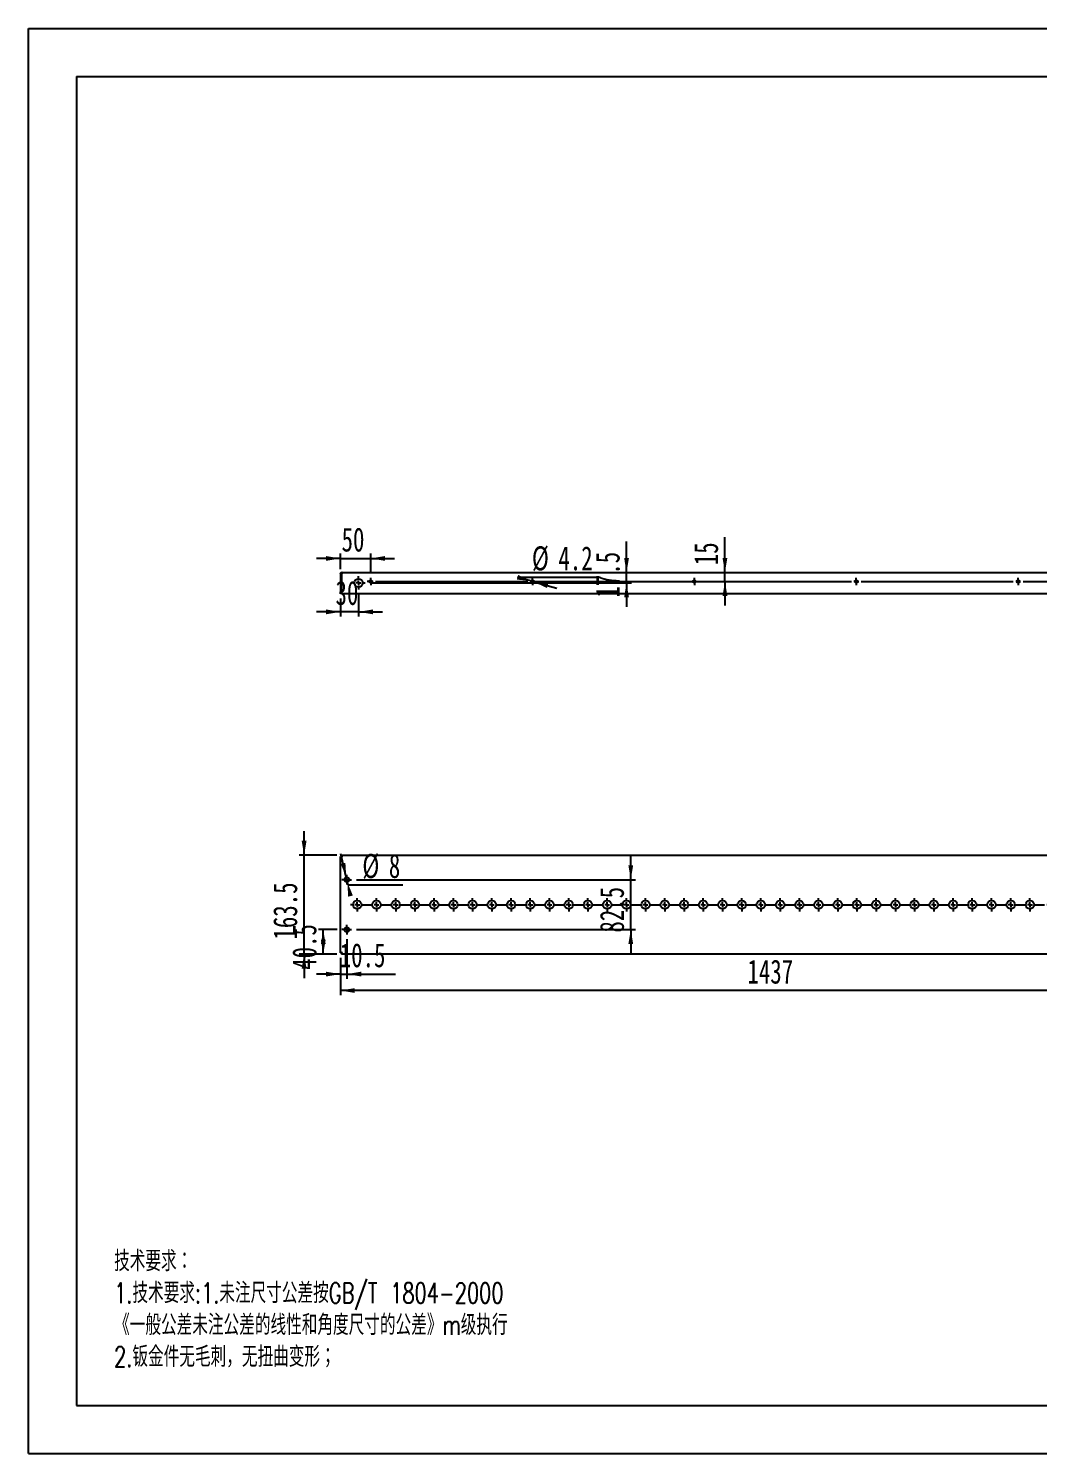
# Model space of a CAD drawing. Extents: x 0 to 3328, y 0 to 2353.
# Drawn here: x 0 to 1667, y 0 to 2353 of the extents above; entities that cross this region are included whole.
import ezdxf

# ---------------------------------------------------------------- set-up
doc = ezdxf.new("R2010")
doc.units = 0
doc.header["$LTSCALE"] = 7.924238
doc.layers.get('0').update_dxf_attribs({"linetype": 'CONTINUOUS'})
doc.layers.add('粗实线', color=7, linetype='CONTINUOUS')
doc.layers.add('细实线', color=7, linetype='CONTINUOUS')
doc.styles.add('SLDTEXTSTYLE0', font='TXT', dxfattribs={"width": 0.7, "bigfont": 'bigfont'})
doc.styles.add('SLDTEXTSTYLE6', font='TXT', dxfattribs={"width": 0.7})
doc.dimstyles.new('SLDDIMSTYLE0', dxfattribs={"dimtxt": 39.621188, "dimasz": 23.772713, "dimexe": 0, "dimexo": 0.0625, "dimgap": 9.905297, "dimtad": 2, "dimdec": 1, "dimrnd": 1e-09, "dimzin": 12, "dimtxsty": 'SLDTEXTSTYLE6', "dimsah": 1, "dimcen": 0.09, "dimazin": 3, "dimtfac": 1, "dimtdec": 1, "dimtofl": 0, "dimtmove": 0, "dimatfit": 3, "dimtolj": 1, "dimtzin": 12})
doc.dimstyles.new('SLDDIMSTYLE1', dxfattribs={"dimtxt": 39.621188, "dimasz": 23.772713, "dimexe": 0, "dimexo": 0.0625, "dimgap": 9.905297, "dimtad": 2, "dimdec": 1, "dimrnd": 1e-09, "dimzin": 12, "dimtxsty": 'SLDTEXTSTYLE6', "dimsah": 1, "dimcen": 0.09, "dimazin": 3, "dimtfac": 1, "dimtdec": 1, "dimtmove": 0, "dimatfit": 3, "dimtolj": 1, "dimtzin": 12})
doc.dimstyles.new('SLDDIMSTYLE2', dxfattribs={"dimtxt": 39.621188, "dimasz": 23.772713, "dimexe": 0, "dimexo": 0.0625, "dimgap": 9.905297, "dimtad": 0, "dimtih": 1, "dimtoh": 1, "dimdec": 1, "dimrnd": 1e-09, "dimzin": 12, "dimtxsty": 'SLDTEXTSTYLE6', "dimsah": 1, "dimcen": 0, "dimazin": 3, "dimtfac": 1, "dimtdec": 1, "dimtmove": 0, "dimatfit": 3, "dimtolj": 1, "dimtzin": 12})

# ---------------------------------------------------------------- blocks, each defined once
blk = doc.blocks.new('SW_NOTE_0')
at = {"layer": '细实线', "color": 0, "attachment_point": 1, "style": 'SLDTEXTSTYLE0'}
for s, insert, char_height in [('技术要求：', (0, 43.2), 33.55), ('1.技术要求:1.未注尺寸公差按GB/T 1804-2000', (0, -9.4), 33.546), ('《一般公差未注公差的线性和角度尺寸的公差》m级执行', (0, -62.1), 33.546), ('2.钣金件无毛刺，无扭曲变形；', (0, -114.7), 33.546)]:
    blk.add_mtext(s, dxfattribs=dict(at, insert=insert, char_height=char_height))
blk = doc.blocks.new('_D')
at = {"layer": '细实线'}
for p, q in [((515.3, 818.7), (515.3, 756.7)), ((1952.3, 818.7), (1952.3, 756.7)), ((1952.3, 764.7), (515.3, 764.7))]:
    blk.add_line(p, q, dxfattribs=at)
for points in [[(515.3, 764.7), (539.1, 760.7), (539.1, 768.6)], [(1952.3, 764.7), (1928.5, 768.6), (1928.5, 760.7)]]:
    blk.add_solid(points, dxfattribs=at)
at = {"layer": '细实线', "insert": (1187.7, 815.7), "char_height": 39.62, "attachment_point": 1, "style": 'SLDTEXTSTYLE6'}
blk.add_mtext('1437', dxfattribs=at)
blk = doc.blocks.new('_D_1')
at = {"layer": '细实线'}
for p, q in [((455.3, 988.2), (455.3, 1027.8)), ((509.3, 988.2), (447.4, 988.2)), ((455.3, 824.7), (455.3, 988.2)), ((509.3, 824.7), (447.4, 824.7)), ((455.3, 824.7), (455.3, 785))]:
    blk.add_line(p, q, dxfattribs=at)
for points in [[(455.3, 988.2), (459.3, 1011.9), (451.3, 1011.9)], [(455.3, 824.7), (451.3, 800.9), (459.3, 800.9)]]:
    blk.add_solid(points, dxfattribs=at)
at = {"layer": '细实线', "insert": (404.2, 848.8), "char_height": 39.62, "attachment_point": 1, "rotation": 90, "style": 'SLDTEXTSTYLE6'}
blk.add_mtext('163.5', dxfattribs=at)
blk = doc.blocks.new('_D_5')
at = {"layer": '细实线'}
for p, q in [((994.9, 947.7), (994.9, 987.3)), ((541.7, 947.7), (1002.9, 947.7)), ((994.9, 865.2), (994.9, 947.7)), ((541.7, 865.2), (1002.9, 865.2)), ((994.9, 865.2), (994.9, 825.5))]:
    blk.add_line(p, q, dxfattribs=at)
for points in [[(994.9, 947.7), (998.9, 971.4), (991, 971.4)], [(994.9, 865.2), (991, 841.4), (998.9, 841.4)]]:
    blk.add_solid(points, dxfattribs=at)
at = {"layer": '细实线', "insert": (943.9, 860.3), "char_height": 39.62, "attachment_point": 1, "rotation": 90, "style": 'SLDTEXTSTYLE6'}
blk.add_mtext('82.5', dxfattribs=at)
blk = doc.blocks.new('_D_6')
at = {"layer": '细实线'}
for p, q in [((509.9, 865.2), (479, 865.2)), ((486.9, 824.7), (486.9, 865.2)), ((509.3, 824.7), (479, 824.7))]:
    blk.add_line(p, q, dxfattribs=at)
for points in [[(486.9, 865.2), (483, 841.4), (490.9, 841.4)], [(486.9, 824.7), (490.9, 848.4), (483, 848.4)]]:
    blk.add_solid(points, dxfattribs=at)
at = {"layer": '细实线', "insert": (435.9, 798.8), "char_height": 39.62, "attachment_point": 1, "rotation": 90, "style": 'SLDTEXTSTYLE6'}
blk.add_mtext('40.5', dxfattribs=at)
blk = doc.blocks.new('_D_7')
at = {"layer": '细实线'}
for p, q in [((525.8, 849.2), (525.8, 783.8)), ((515.3, 818.7), (515.3, 783.8)), ((515.3, 791.8), (475.7, 791.8)), ((515.3, 791.8), (525.8, 791.8)), ((525.8, 791.8), (606.4, 791.8))]:
    blk.add_line(p, q, dxfattribs=at)
for points in [[(515.3, 791.8), (491.5, 795.7), (491.5, 787.8)], [(525.8, 791.8), (549.6, 787.8), (549.6, 795.7)]]:
    blk.add_solid(points, dxfattribs=at)
at = {"layer": '细实线', "insert": (514.2, 842.8), "char_height": 39.62, "attachment_point": 1, "style": 'SLDTEXTSTYLE6'}
blk.add_mtext('10.5', dxfattribs=at)
blk = doc.blocks.new('_D_8')
at = {"layer": '细实线'}
for p, q in [((524.9, 951.6), (516.1, 990.2)), ((524.9, 951.6), (526.7, 943.8)), ((526.7, 943.8), (527.7, 939.1)), ((527.7, 939.1), (618.4, 939.1))]:
    blk.add_line(p, q, dxfattribs=at)
for points in [[(524.9, 951.6), (523.5, 975.6), (515.8, 973.9)], [(526.7, 943.8), (528.1, 919.7), (535.8, 921.5)]]:
    blk.add_solid(points, dxfattribs=at)
at = {"layer": '细实线', "attachment_point": 1, "style": 'SLDTEXTSTYLE6'}
for s, insert, char_height in [('%%c', (551.5, 990.2), 39.62), ('8', (595.3, 990.2), 39.6)]:
    blk.add_mtext(s, dxfattribs=dict(at, insert=insert, char_height=char_height))
blk = doc.blocks.new('SW_CENTERMARKSYMBOL_0')
at = {"layer": '细实线', "color": 0}
for p, q in [((-1341.5, 0), (-1344.5, 0)), ((-1333.5, 0), (-1337.5, 0)), ((-1333.5, 8), (-1333.5, 11)), ((-1333.5, 0), (-1333.5, 4)), ((-1333.5, 0), (-1333.5, -4)), ((-1333.5, 0), (-1329.5, 0)), ((-1325.5, 0), (-1309.75, 0)), ((-1301.75, 0), (-1305.75, 0)), ((-1301.75, 8), (-1301.75, 11)), ((-1301.75, 0), (-1301.75, 4)), ((-1301.75, 0), (-1301.75, -4)), ((-1301.75, 0), (-1297.75, 0)), ((-1293.75, 0), (-1278, 0)), ((-1270, 0), (-1274, 0)), ((-1270, 8), (-1270, 11)), ((-1270, 0), (-1270, 4)), ((-1270, 0), (-1270, -4)), ((-1270, 0), (-1266, 0)), ((-1262, 0), (-1246.25, 0)), ((-1238.25, 0), (-1242.25, 0)), ((-1238.25, 8), (-1238.25, 11)), ((-1238.25, 0), (-1238.25, 4)), ((-1238.25, 0), (-1238.25, -4)), ((-1238.25, 0), (-1234.25, 0)), ((-1230.25, 0), (-1214.5, 0)), ((-1206.5, 0), (-1210.5, 0)), ((-1206.5, 8), (-1206.5, 11)), ((-1206.5, 0), (-1206.5, 4)), ((-1206.5, 0), (-1206.5, -4)), ((-1206.5, 0), (-1202.5, 0)), ((-1198.5, 0), (-1182.75, 0)), ((-1174.75, 0), (-1178.75, 0)), ((-1174.75, 8), (-1174.75, 11)), ((-1174.75, 0), (-1174.75, 4)), ((-1174.75, 0), (-1174.75, -4)), ((-1174.75, 0), (-1170.75, 0)), ((-1166.75, 0), (-1151, 0)), ((-1143, 0), (-1147, 0)), ((-1143, 8), (-1143, 11)), ((-1143, 0), (-1143, 4)), ((-1143, 0), (-1143, -4)), ((-1143, 0), (-1139, 0)), ((-1135, 0), (-1119.25, 0)), ((-1111.25, 0), (-1115.25, 0)), ((-1111.25, 8), (-1111.25, 11)), ((-1111.25, 0), (-1111.25, 4)), ((-1111.25, 0), (-1111.25, -4)), ((-1111.25, 0), (-1107.25, 0)), ((-1103.25, 0), (-1087.5, 0)), ((-1079.5, 0), (-1083.5, 0)), ((-1079.5, 8), (-1079.5, 11)), ((-1079.5, 0), (-1079.5, 4)), ((-1079.5, 0), (-1079.5, -4)), ((-1079.5, 0), (-1075.5, 0)), ((-1071.5, 0), (-1055.75, 0)), ((-1047.75, 0), (-1051.75, 0)), ((-1047.75, 8), (-1047.75, 11)), ((-1047.75, 0), (-1047.75, 4)), ((-1047.75, 0), (-1047.75, -4)), ((-1047.75, 0), (-1043.75, 0)), ((-1039.75, 0), (-1024, 0)), ((-1016, 0), (-1020, 0)), ((-1016, 8), (-1016, 11)), ((-1016, 0), (-1016, 4)), ((-1016, 0), (-1016, -4)), ((-1016, 0), (-1012, 0)), ((-1008, 0), (-992.25, 0)), ((-984.25, 0), (-988.25, 0)), ((-984.25, 8), (-984.25, 11)), ((-984.25, 0), (-984.25, 4)), ((-984.25, 0), (-984.25, -4)), ((-984.25, 0), (-980.25, 0)), ((-976.25, 0), (-960.5, 0)), ((-952.5, 0), (-956.5, 0)), ((-952.5, 8), (-952.5, 11)), ((-952.5, 0), (-952.5, 4)), ((-952.5, 0), (-952.5, -4)), ((-952.5, 0), (-948.5, 0)), ((-944.5, 0), (-928.75, 0)), ((-920.75, 0), (-924.75, 0)), ((-920.75, 8), (-920.75, 11)), ((-920.75, 0), (-920.75, 4)), ((-920.75, 0), (-920.75, -4)), ((-920.75, 0), (-916.75, 0)), ((-912.75, 0), (-897, 0)), ((-889, 0), (-893, 0)), ((-889, 8), (-889, 11)), ((-889, 0), (-889, 4)), ((-889, 0), (-889, -4)), ((-889, 0), (-885, 0)), ((-881, 0), (-865.25, 0)), ((-857.25, 0), (-861.25, 0)), ((-857.25, 8), (-857.25, 11)), ((-857.25, 0), (-857.25, 4)), ((-857.25, 0), (-857.25, -4)), ((-857.25, 0), (-853.25, 0)), ((-849.25, 0), (-833.5, 0)), ((-825.5, 0), (-829.5, 0)), ((-825.5, 8), (-825.5, 11)), ((-825.5, 0), (-825.5, 4)), ((-825.5, 0), (-825.5, -4)), ((-825.5, 0), (-821.5, 0)), ((-817.5, 0), (-801.75, 0)), ((-793.75, 0), (-797.75, 0)), ((-793.75, 8), (-793.75, 11)), ((-793.75, 0), (-793.75, 4)), ((-793.75, 0), (-793.75, -4)), ((-793.75, 0), (-789.75, 0)), ((-785.75, 0), (-770, 0)), ((-762, 0), (-766, 0)), ((-762, 8), (-762, 11)), ((-762, 0), (-762, 4)), ((-762, 0), (-762, -4)), ((-762, 0), (-758, 0)), ((-754, 0), (-738.25, 0)), ((-730.25, 0), (-734.25, 0)), ((-730.25, 8), (-730.25, 11)), ((-730.25, 0), (-730.25, 4)), ((-730.25, 0), (-730.25, -4)), ((-730.25, 0), (-726.25, 0)), ((-722.25, 0), (-706.5, 0)), ((-698.5, 0), (-702.5, 0)), ((-698.5, 8), (-698.5, 11)), ((-698.5, 0), (-698.5, 4)), ((-698.5, 0), (-698.5, -4)), ((-698.5, 0), (-694.5, 0)), ((-690.5, 0), (-674.75, 0)), ((-666.75, 0), (-670.75, 0)), ((-666.75, 8), (-666.75, 11)), ((-666.75, 0), (-666.75, 4)), ((-666.75, 0), (-666.75, -4)), ((-666.75, 0), (-662.75, 0)), ((-658.75, 0), (-643, 0)), ((-635, 0), (-639, 0)), ((-635, 8), (-635, 11)), ((-635, 0), (-635, 4)), ((-635, 0), (-635, -4)), ((-635, 0), (-631, 0)), ((-627, 0), (-611.25, 0)), ((-603.25, 0), (-607.25, 0)), ((-603.25, 8), (-603.25, 11)), ((-603.25, 0), (-603.25, 4)), ((-603.25, 0), (-603.25, -4)), ((-603.25, 0), (-599.25, 0)), ((-595.25, 0), (-579.5, 0)), ((-571.5, 0), (-575.5, 0)), ((-571.5, 8), (-571.5, 11)), ((-571.5, 0), (-571.5, 4)), ((-571.5, 0), (-571.5, -4)), ((-571.5, 0), (-567.5, 0)), ((-563.5, 0), (-547.75, 0)), ((-539.75, 0), (-543.75, 0)), ((-539.75, 8), (-539.75, 11)), ((-539.75, 0), (-539.75, 4)), ((-539.75, 0), (-539.75, -4)), ((-539.75, 0), (-535.75, 0)), ((-531.75, 0), (-516, 0)), ((-508, 0), (-512, 0)), ((-508, 8), (-508, 11)), ((-508, 0), (-508, 4)), ((-508, 0), (-508, -4)), ((-508, 0), (-504, 0)), ((-500, 0), (-484.25, 0)), ((-476.25, 0), (-480.25, 0)), ((-476.25, 8), (-476.25, 11)), ((-476.25, 0), (-476.25, 4)), ((-476.25, 0), (-476.25, -4)), ((-476.25, 0), (-472.25, 0)), ((-468.25, 0), (-452.5, 0)), ((-444.5, 0), (-448.5, 0)), ((-444.5, 8), (-444.5, 11)), ((-444.5, 0), (-444.5, 4)), ((-444.5, 0), (-444.5, -4)), ((-444.5, 0), (-440.5, 0)), ((-436.5, 0), (-420.75, 0)), ((-412.75, 0), (-416.75, 0)), ((-412.75, 8), (-412.75, 11)), ((-412.75, 0), (-412.75, 4)), ((-412.75, 0), (-412.75, -4)), ((-412.75, 0), (-408.75, 0)), ((-404.75, 0), (-389, 0)), ((-381, 0), (-385, 0)), ((-381, 8), (-381, 11)), ((-381, 0), (-381, 4)), ((-381, 0), (-381, -4)), ((-381, 0), (-377, 0)), ((-373, 0), (-357.25, 0)), ((-349.25, 0), (-353.25, 0)), ((-349.25, 8), (-349.25, 11)), ((-349.25, 0), (-349.25, 4)), ((-349.25, 0), (-349.25, -4)), ((-349.25, 0), (-345.25, 0)), ((-341.25, 0), (-325.5, 0)), ((-317.5, 0), (-321.5, 0)), ((-317.5, 8), (-317.5, 11)), ((-317.5, 0), (-317.5, 4)), ((-317.5, 0), (-317.5, -4)), ((-317.5, 0), (-313.5, 0)), ((-309.5, 0), (-293.75, 0)), ((-285.75, 0), (-289.75, 0)), ((-285.75, 8), (-285.75, 11)), ((-285.75, 0), (-285.75, 4)), ((-285.75, 0), (-285.75, -4)), ((-285.75, 0), (-281.75, 0)), ((-277.75, 0), (-262, 0)), ((-254, 0), (-258, 0)), ((-254, 8), (-254, 11)), ((-254, 0), (-254, 4)), ((-254, 0), (-254, -4)), ((-254, 0), (-250, 0)), ((-246, 0), (-230.25, 0)), ((-222.25, 0), (-226.25, 0)), ((-222.25, 8), (-222.25, 11)), ((-222.25, 0), (-222.25, 4)), ((-222.25, 0), (-222.25, -4)), ((-222.25, 0), (-218.25, 0)), ((-214.25, 0), (-198.5, 0)), ((-190.5, 0), (-194.5, 0)), ((-190.5, 8), (-190.5, 11)), ((-190.5, 0), (-190.5, 4)), ((-190.5, 0), (-190.5, -4)), ((-190.5, 0), (-186.5, 0)), ((-182.5, 0), (-166.75, 0)), ((-158.75, 0), (-162.75, 0)), ((-158.75, 8), (-158.75, 11)), ((-158.75, 0), (-158.75, 4)), ((-158.75, 0), (-158.75, -4)), ((-158.75, 0), (-154.75, 0)), ((-150.75, 0), (-135, 0)), ((-127, 0), (-131, 0)), ((-127, 8), (-127, 11)), ((-127, 0), (-127, 4)), ((-127, 0), (-127, -4)), ((-127, 0), (-123, 0)), ((-119, 0), (-103.25, 0)), ((-95.25, 0), (-99.25, 0)), ((-95.25, 8), (-95.25, 11)), ((-95.25, 0), (-95.25, 4)), ((-95.25, 0), (-95.25, -4)), ((-95.25, 0), (-91.25, 0)), ((-87.25, 0), (-71.5, 0)), ((-63.5, 0), (-67.5, 0)), ((-63.5, 8), (-63.5, 11)), ((-63.5, 0), (-63.5, 4)), ((-63.5, 0), (-63.5, -4)), ((-63.5, 0), (-59.5, 0)), ((-55.5, 0), (-39.75, 0)), ((-31.75, 0), (-35.75, 0)), ((-31.75, 8), (-31.75, 11)), ((-31.75, 0), (-31.75, 4)), ((-31.75, 0), (-31.75, -4)), ((-31.75, 0), (-27.75, 0)), ((-23.75, 0), (-8, 0)), ((0, 0), (-4, 0)), ((0, 8), (0, 11)), ((0, 0), (0, 4)), ((0, 0), (0, -4)), ((0, 0), (4, 0)), ((8, 0), (23.75, 0)), ((31.75, 0), (27.75, 0)), ((31.75, 8), (31.75, 11)), ((31.75, 0), (31.75, 4)), ((31.75, 0), (31.75, -4)), ((31.75, 0), (35.75, 0)), ((39.75, 0), (42.75, 0)), ((-1333.5, -8), (-1333.5, -11)), ((-1301.75, -8), (-1301.75, -11)), ((-1270, -8), (-1270, -11)), ((-1238.25, -8), (-1238.25, -11)), ((-1206.5, -8), (-1206.5, -11)), ((-1174.75, -8), (-1174.75, -11)), ((-1143, -8), (-1143, -11)), ((-1111.25, -8), (-1111.25, -11)), ((-1079.5, -8), (-1079.5, -11)), ((-1047.75, -8), (-1047.75, -11)), ((-1016, -8), (-1016, -11)), ((-984.25, -8), (-984.25, -11)), ((-952.5, -8), (-952.5, -11)), ((-920.75, -8), (-920.75, -11)), ((-889, -8), (-889, -11)), ((-857.25, -8), (-857.25, -11)), ((-825.5, -8), (-825.5, -11)), ((-793.75, -8), (-793.75, -11)), ((-762, -8), (-762, -11)), ((-730.25, -8), (-730.25, -11)), ((-698.5, -8), (-698.5, -11)), ((-666.75, -8), (-666.75, -11)), ((-635, -8), (-635, -11)), ((-603.25, -8), (-603.25, -11)), ((-571.5, -8), (-571.5, -11)), ((-539.75, -8), (-539.75, -11)), ((-508, -8), (-508, -11)), ((-476.25, -8), (-476.25, -11)), ((-444.5, -8), (-444.5, -11)), ((-412.75, -8), (-412.75, -11)), ((-381, -8), (-381, -11)), ((-349.25, -8), (-349.25, -11)), ((-317.5, -8), (-317.5, -11)), ((-285.75, -8), (-285.75, -11)), ((-254, -8), (-254, -11)), ((-222.25, -8), (-222.25, -11)), ((-190.5, -8), (-190.5, -11)), ((-158.75, -8), (-158.75, -11)), ((-127, -8), (-127, -11)), ((-95.25, -8), (-95.25, -11)), ((-63.5, -8), (-63.5, -11)), ((-31.75, -8), (-31.75, -11)), ((0, -8), (0, -11)), ((31.75, -8), (31.75, -11))]:
    blk.add_line(p, q, dxfattribs=at)
blk = doc.blocks.new('SW_CENTERMARKSYMBOL_1')
at = {"layer": '细实线', "color": 0}
for p, q in [((-4, 0), (-8, 0)), ((0, 0), (-4, 0)), ((0, 4), (0, 8)), ((0, 0), (0, 4)), ((0, 0), (0, -4)), ((0, 0), (4, 0)), ((4, 0), (8, 0)), ((0, -4), (0, -8))]:
    blk.add_line(p, q, dxfattribs=at)
blk = doc.blocks.new('SW_CENTERMARKSYMBOL_4')
at = {"layer": '细实线', "color": 0}
for p, q in [((-4, 0), (-8, 0)), ((0, 0), (-4, 0)), ((0, 4), (0, 8)), ((0, 0), (0, 4)), ((0, 0), (0, -4)), ((0, 0), (4, 0)), ((4, 0), (8, 0)), ((0, -4), (0, -8))]:
    blk.add_line(p, q, dxfattribs=at)
blk = doc.blocks.new('_D_13')
at = {"layer": '细实线'}
for p, q in [((515.3, 1460.5), (515.3, 1486.2)), ((565.3, 1454.3), (565.3, 1486.2)), ((515.3, 1478.3), (475.7, 1478.3)), ((515.3, 1478.3), (565.3, 1478.3)), ((565.3, 1478.3), (604.9, 1478.3))]:
    blk.add_line(p, q, dxfattribs=at)
for points in [[(515.3, 1478.3), (491.5, 1482.2), (491.5, 1474.3)], [(565.3, 1478.3), (589.1, 1474.3), (589.1, 1482.2)]]:
    blk.add_solid(points, dxfattribs=at)
at = {"layer": '细实线', "insert": (517.2, 1529.3), "char_height": 39.62, "attachment_point": 1, "style": 'SLDTEXTSTYLE6'}
blk.add_mtext('50', dxfattribs=at)
blk = doc.blocks.new('_D_14')
at = {"layer": '细实线'}
for p, q in [((515.3, 1412.3), (515.3, 1382.1)), ((545.3, 1418.8), (545.3, 1382.1)), ((515.3, 1390), (475.7, 1390)), ((545.3, 1390), (515.3, 1390)), ((545.3, 1390), (584.9, 1390))]:
    blk.add_line(p, q, dxfattribs=at)
for points in [[(515.3, 1390), (491.5, 1394), (491.5, 1386)], [(545.3, 1390), (569.1, 1386), (569.1, 1394)]]:
    blk.add_solid(points, dxfattribs=at)
at = {"layer": '细实线', "insert": (507.2, 1441.1), "char_height": 39.62, "attachment_point": 1, "style": 'SLDTEXTSTYLE6'}
blk.add_mtext('30', dxfattribs=at)
blk = doc.blocks.new('_D_15')
at = {"layer": '细实线'}
for p, q in [((1150.5, 1455.2), (1150.5, 1513.2)), ((834.5, 1440.2), (1158.5, 1440.2)), ((1150.5, 1440.2), (1150.5, 1455.2)), ((1150.5, 1440.2), (1150.5, 1400.6))]:
    blk.add_line(p, q, dxfattribs=at)
for points in [[(1150.5, 1455.2), (1154.5, 1479), (1146.6, 1479)], [(1150.5, 1440.2), (1146.6, 1416.5), (1154.5, 1416.5)]]:
    blk.add_solid(points, dxfattribs=at)
at = {"layer": '细实线', "insert": (1099.5, 1467.1), "char_height": 39.62, "attachment_point": 1, "rotation": 90, "style": 'SLDTEXTSTYLE6'}
blk.add_mtext('15', dxfattribs=at)
blk = doc.blocks.new('_D_16')
at = {"layer": '细实线'}
for p, q in [((987.9, 1455.2), (987.9, 1506)), ((564.2, 1437.7), (995.9, 1437.7)), ((987.9, 1437.7), (987.9, 1455.2)), ((987.9, 1437.7), (987.9, 1398.1))]:
    blk.add_line(p, q, dxfattribs=at)
for points in [[(987.9, 1455.2), (991.9, 1479), (984, 1479)], [(987.9, 1437.7), (984, 1414), (991.9, 1414)]]:
    blk.add_solid(points, dxfattribs=at)
at = {"layer": '细实线', "insert": (936.9, 1413.7), "char_height": 39.62, "attachment_point": 1, "rotation": 90, "style": 'SLDTEXTSTYLE6'}
blk.add_mtext('17.5', dxfattribs=at)
blk = doc.blocks.new('_D_18')
at = {"layer": '细实线'}
for p, q in [((830.7, 1440.8), (807.8, 1447.2)), ((807.8, 1447.2), (944.6, 1447.2)), ((834.7, 1439.7), (830.7, 1440.8)), ((834.7, 1439.7), (872.9, 1429))]:
    blk.add_line(p, q, dxfattribs=at)
for points in [[(830.7, 1440.8), (808.8, 1451), (806.7, 1443.4)], [(834.7, 1439.7), (856.5, 1429.4), (858.7, 1437.1)]]:
    blk.add_solid(points, dxfattribs=at)
at = {"layer": '细实线', "char_height": 39.62, "attachment_point": 1, "style": 'SLDTEXTSTYLE6'}
for s, insert in [('%%c', (831.6, 1498.3)), ('4.2', (875.4, 1498.3))]:
    blk.add_mtext(s, dxfattribs=dict(at, insert=insert))
blk = doc.blocks.new('SW_CENTERMARKSYMBOL_7')
at = {"layer": '细实线', "color": 0}
for p, q in [((-8, 0), (-11, 0)), ((0, 0), (-4, 0)), ((0, 8), (0, 11)), ((0, 0), (0, 4)), ((0, 0), (0, -4)), ((0, 0), (4, 0)), ((8, 0), (11, 0)), ((0, -8), (0, -11))]:
    blk.add_line(p, q, dxfattribs=at)
blk = doc.blocks.new('SW_CENTERMARKSYMBOL_9')
at = {"layer": '细实线', "color": 0}
for p, q in [((-271.4, 0), (-273.5, 0)), ((-267.4, 0), (-271.4, 0)), ((-267.4, 4), (-267.4, 6.1)), ((-267.4, 0), (-267.4, 4)), ((-267.4, 0), (-267.4, -4)), ((-267.4, 0), (-263.4, 0)), ((-259.4, 0), (-8, 0)), ((0, 0), (-4, 0)), ((0, 4), (0, 6.1)), ((0, 0), (0, 4)), ((0, 0), (0, -4)), ((0, 0), (4, 0)), ((8, 0), (259.4, 0)), ((267.4, 0), (263.4, 0)), ((267.4, 4), (267.4, 6.1)), ((267.4, 0), (267.4, 4)), ((267.4, 0), (267.4, -4)), ((267.4, 0), (271.4, 0)), ((275.4, 0), (526.8, 0)), ((534.8, 0), (530.8, 0)), ((534.8, 4), (534.8, 6.1)), ((534.8, 0), (534.8, 4)), ((534.8, 0), (534.8, -4)), ((534.8, 0), (538.8, 0)), ((542.8, 0), (794.2, 0)), ((802.2, 0), (798.2, 0)), ((802.2, 4), (802.2, 6.1)), ((802.2, 0), (802.2, 4)), ((802.2, 0), (802.2, -4)), ((802.2, 0), (806.2, 0)), ((810.2, 0), (1061.6, 0)), ((1069.6, 0), (1065.6, 0)), ((1069.6, 4), (1069.6, 6.1)), ((1069.6, 0), (1069.6, 4)), ((1069.6, 0), (1069.6, -4)), ((1069.6, 0), (1073.6, 0)), ((1073.6, 0), (1075.7, 0)), ((-267.4, -4), (-267.4, -6.1)), ((0, -4), (0, -6.1)), ((267.4, -4), (267.4, -6.1)), ((534.8, -4), (534.8, -6.1)), ((802.2, -4), (802.2, -6.1)), ((1069.6, -4), (1069.6, -6.1))]:
    blk.add_line(p, q, dxfattribs=at)

msp = doc.modelspace()

# ---------------------------------------------------------------- linework, layer by layer
at = {"color": 7, "linetype": 'CONTINUOUS'}
for p, q in [((517.2, 1452.57), (515.3, 1452.57)), ((515.3, 1452.57), (515.3, 1420.23)), ((517.2, 1452.57), (517.2, 1420.23)), ((517.27, 1420.23), (517.27, 1452.57)), ((517.96, 1455.23), (1949.64, 1455.23)), ((517.2, 1420.23), (515.3, 1420.23)), ((517.27, 1420.23), (1950.33, 1420.23)), ((517.2, 986.19), (515.3, 986.19)), ((515.3, 826.63), (515.3, 986.19)), ((517.27, 986.26), (517.27, 988.16)), ((517.27, 988.16), (1950.33, 988.16)), ((517.2, 826.63), (515.3, 826.63)), ((517.27, 826.56), (517.27, 824.66)), ((1950.33, 824.66), (517.27, 824.66))]:
    msp.add_line(p, q, dxfattribs=at)
for centre, radius in [((545.3, 1437.73), 7), ((565.3, 1440.23), 2.1), ((832.7, 1440.23), 2.1), ((1100.1, 1440.23), 2.1), ((1367.5, 1440.23), 2.1), ((1634.9, 1440.23), 2.1), ((525.8, 947.66), 4), ((543.15, 906.41), 7), ((574.9, 906.41), 7), ((606.65, 906.41), 7), ((638.4, 906.41), 7), ((670.15, 906.41), 7), ((701.9, 906.41), 7), ((733.65, 906.41), 7), ((765.4, 906.41), 7), ((797.15, 906.41), 7), ((828.9, 906.41), 7), ((860.65, 906.41), 7), ((892.4, 906.41), 7), ((924.15, 906.41), 7), ((955.9, 906.41), 7), ((987.65, 906.41), 7), ((1019.4, 906.41), 7), ((1051.15, 906.41), 7), ((1082.9, 906.41), 7), ((1114.65, 906.41), 7), ((1146.4, 906.41), 7), ((1178.15, 906.41), 7), ((1209.9, 906.41), 7), ((1241.65, 906.41), 7), ((1273.4, 906.41), 7), ((1305.15, 906.41), 7), ((1336.9, 906.41), 7), ((1368.65, 906.41), 7), ((1400.4, 906.41), 7), ((1432.15, 906.41), 7), ((1463.9, 906.41), 7), ((1495.65, 906.41), 7), ((1527.4, 906.41), 7), ((1559.15, 906.41), 7), ((1590.9, 906.41), 7), ((1622.65, 906.41), 7), ((1654.4, 906.41), 7), ((525.8, 865.16), 4)]:
    msp.add_circle(centre, radius, dxfattribs=at)
for points, knots in [([(515.3, 1452.57), (515.3, 1452.91), (515.37, 1453.26), (515.63, 1453.91), (515.83, 1454.2), (516.32, 1454.69), (516.62, 1454.89), (517.26, 1455.16), (517.61, 1455.23), (517.96, 1455.23)], [0, 0, 0, 0, 0.25, 0.25, 0.5, 0.5, 0.75, 0.75, 1, 1, 1, 1]), ([(517.2, 1452.57), (517.2, 1452.67), (517.22, 1452.82), (517.31, 1452.94), (517.34, 1452.98)], [0, 0, 0, 0, 0.6645413, 1, 1, 1, 1]), ([(517.96, 1455.23), (517.9, 1455.23), (517.84, 1455.16), (517.73, 1454.89), (517.67, 1454.69), (517.55, 1454.2), (517.5, 1453.91), (517.38, 1453.26), (517.32, 1452.91), (517.27, 1452.57)], [0, 0, 0, 0, 0.25, 0.25, 0.5, 0.5, 0.75, 0.75, 1, 1, 1, 1]), ([(517.96, 985.5), (517.61, 985.55), (517.26, 985.61), (516.62, 985.73), (516.32, 985.78), (515.83, 985.9), (515.63, 985.96), (515.37, 986.07), (515.3, 986.13), (515.3, 986.19)], [0, 0, 0, 0, 0.25, 0.25, 0.5, 0.5, 0.75, 0.75, 1, 1, 1, 1]), ([(517.96, 985.5), (517.86, 985.55), (517.76, 985.61), (517.57, 985.73), (517.49, 985.78), (517.35, 985.9), (517.29, 985.96), (517.22, 986.07), (517.2, 986.13), (517.2, 986.19)], [0, 0, 0, 0, 0.25, 0.25, 0.5, 0.5, 0.75, 0.75, 1, 1, 1, 1]), ([(517.27, 988.16), (517.32, 988.16), (517.38, 988.09), (517.5, 987.82), (517.55, 987.62), (517.67, 987.13), (517.73, 986.84), (517.84, 986.19), (517.9, 985.84), (517.96, 985.5)], [0, 0, 0, 0, 0.25, 0.25, 0.5, 0.5, 0.75, 0.75, 1, 1, 1, 1]), ([(517.27, 986.26), (517.32, 986.26), (517.38, 986.24), (517.5, 986.16), (517.55, 986.1), (517.67, 985.96), (517.73, 985.88), (517.84, 985.69), (517.9, 985.6), (517.96, 985.5)], [0, 0, 0, 0, 0.25, 0.25, 0.5, 0.5, 0.75, 0.75, 1, 1, 1, 1]), ([(515.3, 826.63), (515.3, 826.68), (515.37, 826.74), (515.63, 826.86), (515.83, 826.91), (516.32, 827.03), (516.62, 827.09), (517.26, 827.2), (517.61, 827.26), (517.96, 827.32)], [0, 0, 0, 0, 0.25, 0.25, 0.5, 0.5, 0.75, 0.75, 1, 1, 1, 1]), ([(517.2, 826.63), (517.2, 826.68), (517.22, 826.74), (517.29, 826.86), (517.35, 826.91), (517.49, 827.03), (517.57, 827.09), (517.76, 827.2), (517.86, 827.26), (517.96, 827.32)], [0, 0, 0, 0, 0.25, 0.25, 0.5, 0.5, 0.75, 0.75, 1, 1, 1, 1]), ([(517.96, 827.32), (517.9, 826.97), (517.84, 826.62), (517.73, 825.98), (517.67, 825.68), (517.55, 825.19), (517.5, 824.99), (517.38, 824.73), (517.32, 824.66), (517.27, 824.66)], [0, 0, 0, 0, 0.25, 0.25, 0.5, 0.5, 0.75, 0.75, 1, 1, 1, 1]), ([(517.96, 827.32), (517.9, 827.22), (517.84, 827.12), (517.73, 826.93), (517.67, 826.85), (517.55, 826.71), (517.5, 826.65), (517.38, 826.58), (517.32, 826.56), (517.27, 826.56)], [0, 0, 0, 0, 0.25, 0.25, 0.5, 0.5, 0.75, 0.75, 1, 1, 1, 1])]:
    msp.add_open_spline(points, degree=3, knots=knots, dxfattribs=at)
at = {"layer": '粗实线'}
for p, q in [((79.24, 2274.26), (3248.94, 2274.26)), ((79.24, 2274.26), (79.24, 79.24)), ((79.24, 79.24), (3248.94, 79.24))]:
    msp.add_line(p, q, dxfattribs=at)
at = {"layer": '细实线'}
for p, q in [((0, 0), (0, 2353.5)), ((0, 2353.5), (3328.18, 2353.5)), ((0, 0), (3328.18, 0))]:
    msp.add_line(p, q, dxfattribs=at)

# ---------------------------------------------------------------- block references
for name, p in [('SW_CENTERMARKSYMBOL_7', (545.3, 1437.73)), ('SW_CENTERMARKSYMBOL_9', (832.7, 1440.23)), ('SW_CENTERMARKSYMBOL_4', (525.8, 947.66)), ('SW_CENTERMARKSYMBOL_0', (1876.65, 906.41)), ('SW_CENTERMARKSYMBOL_1', (525.8, 865.16)), ('SW_NOTE_0', (141.48, 291.38))]:
    msp.add_blockref(name, p, dxfattribs=at)

# ---------------------------------------------------------------- dimensions: what is measured, and where the dimension line sits
for base, p1, p2, dimstyle, picture, middle in [((565.3, 1478.27), (515.3, 1452.57), (565.3, 1446.33), 'SLDDIMSTYLE1', '_D_13', (540.3, 1478.27)), ((515.3, 1389.99), (545.3, 1426.73), (515.3, 1420.23), 'SLDDIMSTYLE1', '_D_14', (530.3, 1389.99)), ((525.8, 791.75), (515.3, 826.63), (525.8, 857.16), 'SLDDIMSTYLE1', '_D_7', (560.29, 791.75)), ((515.3, 764.65), (1952.3, 826.63), (515.3, 826.63), 'SLDDIMSTYLE0', '_D', (1233.8, 764.65))]:
    dim = msp.add_linear_dim(base=base, p1=p1, p2=p2, dimstyle=dimstyle, dxfattribs=at)
    dim.commit()
    dim.dimension.update_dxf_attribs({"geometry": picture, "text_midpoint": middle, "dimtype": 160})
for base, p1, p2, dimstyle, picture, middle in [((1150.53, 1455.23), (826.6, 1440.23), (517.96, 1455.23), 'SLDDIMSTYLE1', '_D_15', (1150.53, 1490.16)), ((987.93, 1455.23), (556.3, 1437.73), (517.96, 1455.23), 'SLDDIMSTYLE1', '_D_16', (987.93, 1459.84)), ((455.29, 988.16), (517.27, 824.66), (517.27, 988.16), 'SLDDIMSTYLE1', '_D_1', (455.29, 906.41)), ((994.93, 947.66), (533.8, 865.16), (533.8, 947.66), 'SLDDIMSTYLE1', '_D_5', (994.93, 906.41)), ((486.93, 865.16), (517.27, 824.66), (517.8, 865.16), 'SLDDIMSTYLE0', '_D_6', (486.93, 844.91))]:
    dim = msp.add_linear_dim(base=base, p1=p1, p2=p2, angle=90, dimstyle=dimstyle, dxfattribs=at)
    dim.commit()
    dim.dimension.update_dxf_attribs({"geometry": picture, "text_midpoint": middle, "dimtype": 160})
for p1, p2, picture, middle in [((830.67, 1440.79), (834.72, 1439.66), '_D_18', (888.07, 1474.21)), ((526.68, 943.76), (524.91, 951.56), '_D_8', (584.95, 966.12))]:
    dim = msp.add_diameter_dim_2p(p1=p1, p2=p2, dimstyle='SLDDIMSTYLE2', dxfattribs=at)
    dim.commit()
    dim.dimension.update_dxf_attribs({"geometry": picture, "text_midpoint": middle, "dimtype": 163})

doc.saveas('drawing.dxf')
